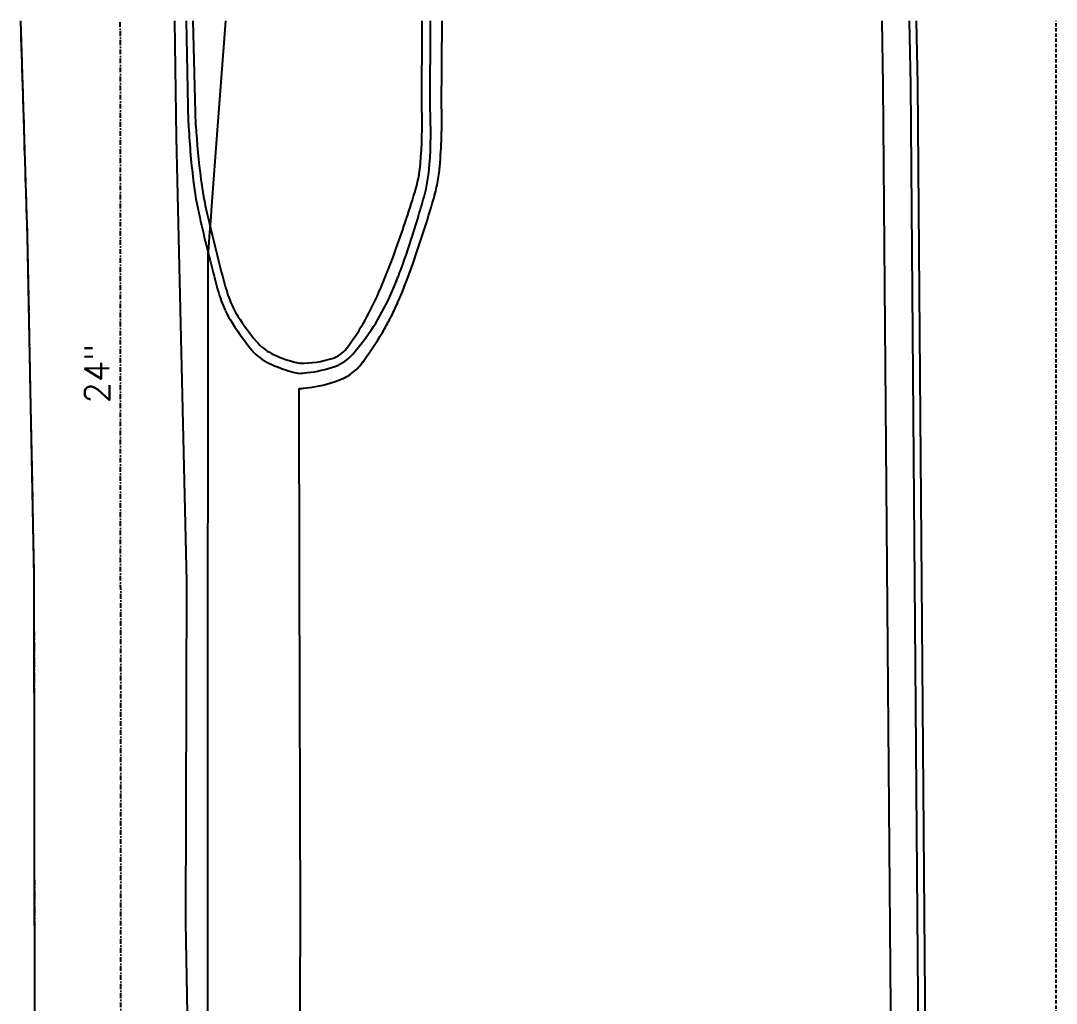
# Model space of a CAD drawing. Header units: inches. Extents: x -5728 to 15181, y 9834 to 15140.
# Drawn here: x 14237 to 15138, y 14259 to 15115 of the extents above; entities that cross this region are included whole.
import ezdxf

# ---------------------------------------------------------------- set-up
doc = ezdxf.new("R2010")
doc.units = ezdxf.units.IN
doc.header["$MEASUREMENT"] = 0
for name, pattern in [('IMPORT-CENTER2 _3_', [13.5, 9, -1.5, 1.5, -1.5]), ('IMPORT-DASHED2 _3_', [4.5, 3, -1.5]), ('IMPORT-STRM', [7.8, 4.2, -1.8, 0, -1.8])]:
    doc.linetypes.add(name, pattern=pattern)
for name, color, linetype, lineweight in [('1810 S Park Street_dwg', 147, 'Continuous', 9), ('V-ROAD-CURB-BACK-E', 147, 'Continuous', 9), ('V-ROAD-CURB-FLAG-E', 147, 'Continuous', 9), ('V-ROAD-CURB-FLOW-E', 147, 'Continuous', 9), ('V-RWAY-LINE-E', 147, 'IMPORT-DASHED2 _3_', 9), ('V-STRM-PIPE-E', 147, 'IMPORT-STRM', 9), ('V-SURV-FIGR-E', 147, 'Continuous', 9), ('V-TOPO-CNTR-E', 147, 'IMPORT-CENTER2 _3_', 9)]:
    doc.layers.add(name, color=color, linetype=linetype, lineweight=lineweight)
doc.styles.add('Simplex', font='simplex_.ttf', dxfattribs={"height": 21.6})

# ---------------------------------------------------------------- blocks, each defined once
blk = doc.blocks.new('1810 S Park Street_dwg-1419150-SITE PLAN')
at = {"layer": 'V-ROAD-CURB-BACK-E', "color": 153, "lineweight": 25}
blk.add_line((9822270.8, 5674124.95), (9822269.22, 5674216.09), dxfattribs=at)
at = {"layer": 'V-ROAD-CURB-BACK-E', "color": 143, "lineweight": 25}
blk.add_line((9822467.7, 5674137.59), (9822468.57, 5674214.46), dxfattribs=at)
at = {"layer": 'V-ROAD-CURB-BACK-E', "color": 153, "lineweight": 25, "flags": 128}
for points in [[(9822868.32, 5674211.19), (9822868.87, 5674155.44), (9822868.87, 5673072.55), (9822860.66, 5672069.68)], [(9822892.32, 5674211), (9822892.87, 5674155.56), (9822892.87, 5673072.45), (9822884.66, 5672070.03)], [(9822898.32, 5674210.95), (9822898.87, 5674155.59), (9822898.87, 5673072.42), (9822891.81, 5672210.1)]]:
    blk.add_lwpolyline(points, dxfattribs=at)
at = {"layer": 'V-ROAD-CURB-BACK-E', "color": 143, "lineweight": 25}
for centre, radius, start, end in [((9822052.07, 5674129.18), 415.72, 354.61016, 1.15939), ((9822344.99, 5674101.54), 121.5, 342.47958, 354.61016), ((9821362.17, 5674411.81), 1152.13, 339.76668, 342.47958), ((9821925.39, 5674204.21), 551.86, 335.84644, 339.76668), ((9822173.2, 5674093.08), 280.28, 329.50851, 335.84644), ((9822250.6, 5674047.51), 190.46, 321.81818, 329.50851), ((9822380.33, 5673945.48), 25.41, 286.95083, 321.81818), ((9822361.3, 5674007.93), 90.69, 269.21872, 286.95083)]:
    blk.add_arc(centre, radius, start, end, dxfattribs=at)
at = {"layer": 'V-ROAD-CURB-BACK-E', "color": 153, "lineweight": 25}
for centre, radius, start, end in [((9822988.3, 5674163.3), 718.52, 183.0596, 186.81154), ((9822581.2, 5674114.68), 308.53, 186.81154, 192.53855), ((9824164.16, 5674466.73), 1930.16, 192.53855, 194.29081), ((9822473.46, 5674036.06), 185.47, 194.29081, 199.94563), ((9822368.8, 5673998.08), 74.13, 199.94563, 212.25642), ((9822489.82, 5674074.46), 217.24, 212.25642, 219.43883), ((9822354, 5673962.74), 41.38, 219.43883, 242.70043), ((9822380.19, 5674013.48), 98.48, 242.70043, 254.58639), ((9822380.19, 5674013.48), 98.48, 254.64526, 257.71943), ((9822361.3, 5674007.93), 90.69, 268.7008, 269.21872)]:
    blk.add_arc(centre, radius, start, end, dxfattribs=at)
at = {"layer": 'V-ROAD-CURB-FLAG-E', "color": 153, "lineweight": 25}
for p, q in [((9822253.9, 5674114.48), (9822253.39, 5674216.22)), ((9822259.74, 5673728.12), (9822253.9, 5674114.48)), ((9822256.39, 5673431.17), (9822259.74, 5673728.12))]:
    blk.add_line(p, q, dxfattribs=at)
at = {"layer": 'V-ROAD-CURB-FLAG-E', "color": 143, "lineweight": 25}
blk.add_line((9822484.82, 5674139.11), (9822485.79, 5674214.32), dxfattribs=at)
at = {"layer": 'V-ROAD-CURB-FLAG-E', "color": 153, "lineweight": 25, "flags": 128}
for points in [[(9822354.45, 5673282.77), (9822354.68, 5673296.09), (9822356.21, 5673435.66), (9822357.88, 5673729.34), (9822358.8, 5673895.18)], [(9822254.4, 5673116.4), (9822257.68, 5673304.25), (9822256.39, 5673431.17)]]:
    blk.add_lwpolyline(points, dxfattribs=at)
at = {"layer": 'V-ROAD-CURB-FLAG-E', "color": 143, "lineweight": 25}
for centre, radius, start, end in [((9822027.18, 5674131.42), 457.71, 357.73135, 0.96286), ((9822027.18, 5674131.42), 457.71, 354.49984, 357.73135), ((9822336.38, 5674101.65), 147.08, 348.79283, 354.49984), ((9822336.38, 5674101.65), 147.08, 343.08582, 348.79283), ((9821270.53, 5674425.77), 1261.12, 341.74394, 343.08582), ((9821270.53, 5674425.77), 1261.12, 340.40207, 341.74394), ((9822013.77, 5674161.14), 472.17, 338.20872, 340.40207), ((9822013.77, 5674161.14), 472.17, 336.01537, 338.20872), ((9822232.36, 5674063.89), 232.93, 332.42682, 336.01537), ((9822232.36, 5674063.89), 232.93, 328.83827, 332.42682), ((9822178.06, 5674096.72), 296.38, 325.65744, 328.83827), ((9822178.06, 5674096.72), 296.38, 322.47661, 325.65744), ((9822380.76, 5673941.05), 40.81, 312.03674, 322.47661), ((9822380.76, 5673941.05), 40.81, 301.59687, 312.03674), ((9822352.78, 5674013.36), 118.34, 283.05717, 285.07692), ((9822352.78, 5674013.36), 118.34, 285.07692, 291.157), ((9822380.76, 5673941.05), 40.81, 291.157, 301.59687)]:
    blk.add_arc(centre, radius, start, end, dxfattribs=at)
at = {"layer": 'V-ROAD-CURB-FLAG-E', "color": 153, "lineweight": 25}
for start, end in [(279.93662, 283.05717), (272.91675, 274.66895), (274.66895, 279.93662)]:
    blk.add_arc((9822352.78, 5674013.36), 118.34, start, end, dxfattribs=at)
at = {"layer": 'V-ROAD-CURB-FLOW-E', "color": 153, "lineweight": 25}
blk.add_line((9822264.38, 5674126.98), (9822263.4, 5674216.13), dxfattribs=at)
at = {"layer": 'V-ROAD-CURB-FLOW-E', "color": 143, "lineweight": 25}
blk.add_line((9822474.85, 5674137.9), (9822475.64, 5674214.4), dxfattribs=at)
for centre, radius, start, end in [((9822064.51, 5674121.12), 410.68, 355.53896, 2.34148), ((9822334.02, 5674100.1), 140.36, 343.88973, 355.53896), ((9821516.55, 5674336.2), 991.24, 342.74526, 343.88973), ((9821516.55, 5674336.2), 991.24, 340.54802, 342.74358), ((9822111.82, 5674125.97), 359.93, 338.0545, 340.54802), ((9822111.82, 5674125.97), 359.93, 335.00104, 337.77453), ((9822111.82, 5674125.97), 359.93, 337.77453, 338.02846), ((9822258.24, 5674057.7), 198.39, 326.65698, 335.00104), ((9822244.02, 5674067.05), 215.4, 318.64979, 326.65698), ((9822377.98, 5673949.16), 36.96, 288.96352, 318.64979), ((9822355.15, 5674015.59), 107.2, 275.90957, 288.96352)]:
    blk.add_arc(centre, radius, start, end, dxfattribs=at)
at = {"layer": 'V-ROAD-CURB-FLOW-E', "color": 153, "lineweight": 25}
for centre, radius, start, end in [((9822973.26, 5674156.05), 709.47, 182.34856, 186.36867), ((9822577.36, 5674111.87), 311.12, 186.36867, 192.44102), ((9824243.42, 5674479.42), 2017.23, 192.44102, 194.03847), ((9822505.74, 5674044.93), 226.06, 194.03847, 198.81157), ((9822372.58, 5673999.57), 85.39, 198.81157, 204.76), ((9822372.58, 5673999.57), 85.39, 204.86097, 210.91037), ((9822513.21, 5674083.77), 249.29, 210.91037, 217.98249), ((9822351.58, 5673957.57), 44.23, 217.98249, 242.19101), ((9822381.7, 5674014.67), 108.78, 242.19101, 247.87169), ((9822381.7, 5674014.67), 108.78, 247.9815, 257.5593), ((9822355.15, 5674015.59), 107.2, 271.6616, 275.90957)]:
    blk.add_arc(centre, radius, start, end, dxfattribs=at)
at = {"layer": 'V-RWAY-LINE-E', "color": 143, "lineweight": 25}
blk.add_line((9823002.63, 5672094.53), (9823020.21, 5674209.95), dxfattribs=at)
at = {"layer": 'V-STRM-PIPE-E', "color": 153, "lineweight": 25}
blk.add_line((9822197.29, 5673081.52), (9822205.88, 5674216.6), dxfattribs=at)
at = {"layer": 'V-SURV-FIGR-E', "color": 153, "lineweight": 25}
for p, q in [((9822264.38, 5674126.98), (9822263.4, 5674216.13)), ((9822270.8, 5674124.95), (9822269.22, 5674216.09)), ((9822281.97, 5674028.03), (9822283.39, 5674045.13)), ((9822283.39, 5674045.13), (9822283.86, 5674050.82)), ((9822281.54, 5674022.92), (9822281.97, 5674028.03))]:
    blk.add_line(p, q, dxfattribs=at)
at = {"layer": 'V-SURV-FIGR-E', "color": 143, "lineweight": 25}
for p, q in [((9822467.7, 5674137.59), (9822468.57, 5674214.46)), ((9822474.85, 5674137.9), (9822475.64, 5674214.4)), ((9822484.82, 5674139.11), (9822485.79, 5674214.32))]:
    blk.add_line(p, q, dxfattribs=at)
at = {"layer": 'V-SURV-FIGR-E', "color": 153, "lineweight": 25, "flags": 128}
for points in [[(9822091.9, 5668983.43), (9822092.58, 5669219.72), (9822095.8, 5669527.16), (9822097.98, 5669827.79), (9822100.03, 5670133.56), (9822103.02, 5670422.05), (9822105.1, 5670725.68), (9822106.42, 5671024.37), (9822110.38, 5671321.98), (9822111.02, 5671626.5), (9822112.28, 5671915.34), (9822115.66, 5672225.41), (9822118.74, 5672529.06), (9822118.74, 5672831.04), (9822122.9, 5673125.56), (9822127.04, 5673733.4), (9822123.61, 5674029.49), (9822119.21, 5674217.31)], [(9822254.22, 5673080.85), (9822254.4, 5673116.4), (9822257.68, 5673304.25), (9822256.39, 5673431.17), (9822259.74, 5673728.12), (9822253.9, 5674114.48), (9822253.39, 5674216.22)], [(9822283.86, 5674050.82), (9822289.67, 5674120.73), (9822297.71, 5674215.85)], [(9822898.32, 5674210.95), (9822898.87, 5674155.59), (9822898.87, 5673072.42), (9822891.81, 5672210.1)], [(9822272.58, 5673080.69), (9822280.61, 5674011.68), (9822281.54, 5674022.92)], [(9822354.45, 5673282.77), (9822354.68, 5673296.09), (9822356.21, 5673435.66), (9822357.88, 5673729.34), (9822358.8, 5673895.18)]]:
    blk.add_lwpolyline(points, dxfattribs=at)
at = {"layer": 'V-SURV-FIGR-E', "color": 143, "lineweight": 25}
for centre, radius, start, end in [((9822052.07, 5674129.18), 415.72, 354.61016, 1.15939), ((9822064.51, 5674121.12), 410.68, 355.53896, 2.34148), ((9822027.18, 5674131.42), 457.71, 354.49984, 0.96286), ((9822344.99, 5674101.54), 121.5, 342.47958, 354.61016), ((9822334.02, 5674100.1), 140.36, 343.88973, 355.53896), ((9822336.38, 5674101.65), 147.08, 343.08582, 354.49984), ((9821362.17, 5674411.81), 1152.13, 339.76668, 342.47958), ((9821516.55, 5674336.2), 991.24, 342.74526, 343.88973), ((9821270.53, 5674425.77), 1261.12, 340.40207, 343.08582), ((9821516.55, 5674336.2), 991.24, 340.54802, 342.74358), ((9821925.39, 5674204.21), 551.86, 335.84644, 339.76668), ((9822111.82, 5674125.97), 359.93, 338.0545, 340.54802), ((9822013.77, 5674161.14), 472.17, 336.01537, 340.40207), ((9822111.82, 5674125.97), 359.93, 335.00104, 338.02846), ((9822173.2, 5674093.08), 280.28, 329.50851, 335.84644), ((9822258.24, 5674057.7), 198.39, 326.65698, 335.00104), ((9822232.36, 5674063.89), 232.93, 328.83827, 336.01537), ((9822250.6, 5674047.51), 190.46, 321.81818, 329.50851), ((9822244.02, 5674067.05), 215.4, 318.64979, 326.65698), ((9822178.06, 5674096.72), 296.38, 322.47661, 328.83827), ((9822380.33, 5673945.48), 25.41, 286.95083, 321.81818), ((9822361.3, 5674007.93), 90.69, 269.21872, 286.95083), ((9822377.98, 5673949.16), 36.96, 288.96352, 318.64979), ((9822380.76, 5673941.05), 40.81, 291.157, 322.47661), ((9822355.15, 5674015.59), 107.2, 275.90957, 288.96352), ((9822352.78, 5674013.36), 118.34, 283.05717, 291.157)]:
    blk.add_arc(centre, radius, start, end, dxfattribs=at)
at = {"layer": 'V-SURV-FIGR-E', "color": 153, "lineweight": 25}
for centre, radius, start, end in [((9822973.26, 5674156.05), 709.47, 182.34856, 186.36867), ((9822988.3, 5674163.3), 718.52, 183.0596, 186.81154), ((9822581.2, 5674114.68), 308.53, 186.81154, 192.53855), ((9822577.36, 5674111.87), 311.12, 186.36867, 192.44102), ((9824243.42, 5674479.42), 2017.23, 192.44102, 194.03847), ((9824164.16, 5674466.73), 1930.16, 192.53855, 194.29081), ((9822505.74, 5674044.93), 226.06, 194.03847, 198.81157), ((9822473.46, 5674036.06), 185.47, 194.29081, 199.94563), ((9822372.58, 5673999.57), 85.39, 198.81157, 204.76), ((9822368.8, 5673998.08), 74.13, 199.94563, 212.25642), ((9822372.58, 5673999.57), 85.39, 204.86097, 210.91037), ((9822513.21, 5674083.77), 249.29, 210.91037, 217.98249), ((9822489.82, 5674074.46), 217.24, 212.25642, 219.43883), ((9822354, 5673962.74), 41.38, 219.43883, 242.70043), ((9822351.58, 5673957.57), 44.23, 217.98249, 242.19101), ((9822380.19, 5674013.48), 98.48, 242.70043, 254.58639), ((9822381.7, 5674014.67), 108.78, 242.19101, 247.87169), ((9822380.19, 5674013.48), 98.48, 254.64526, 257.71943), ((9822361.3, 5674007.93), 90.69, 268.7008, 269.21872), ((9822381.7, 5674014.67), 108.78, 247.9815, 257.5593), ((9822355.15, 5674015.59), 107.2, 271.6616, 275.90957), ((9822352.78, 5674013.36), 118.34, 279.93662, 283.05717), ((9822352.78, 5674013.36), 118.34, 272.91675, 274.66895), ((9822352.78, 5674013.36), 118.34, 274.66895, 279.93662)]:
    blk.add_arc(centre, radius, start, end, dxfattribs=at)
at = {"layer": 'V-TOPO-CNTR-E', "color": 153, "lineweight": 25, "flags": 128}
blk.add_lwpolyline([(9822091.9, 5668983.43), (9822092.58, 5669219.72), (9822095.8, 5669527.16), (9822097.98, 5669827.79), (9822100.03, 5670133.56), (9822103.02, 5670422.05), (9822105.1, 5670725.68), (9822106.42, 5671024.37), (9822110.38, 5671321.98), (9822111.02, 5671626.5), (9822112.28, 5671915.34), (9822115.66, 5672225.41), (9822118.74, 5672529.06), (9822118.74, 5672831.04), (9822122.9, 5673125.56), (9822127.04, 5673733.4), (9822123.61, 5674029.49), (9822119.21, 5674217.31)], dxfattribs=at)
at = {"layer": 'V-STRM-PIPE-E', "color": 7, "linetype": 'Continuous', "lineweight": 25, "insert": (9822172.24, 5673909.65), "char_height": 21.6, "width": 66.3864, "attachment_point": 2, "rotation": 90, "line_spacing_factor": 1.125731, "style": 'Simplex'}
blk.add_mtext('24"', dxfattribs=at)

msp = doc.modelspace()

# ---------------------------------------------------------------- block references
at = {"layer": '1810 S Park Street_dwg', "color": 165, "lineweight": 25, "rotation": 0.4679201117280023}
msp.add_blockref('1810 S Park Street_dwg-1419150-SITE PLAN', (-9761215.27, -5739127.37), dxfattribs=at)

doc.saveas('drawing.dxf')
